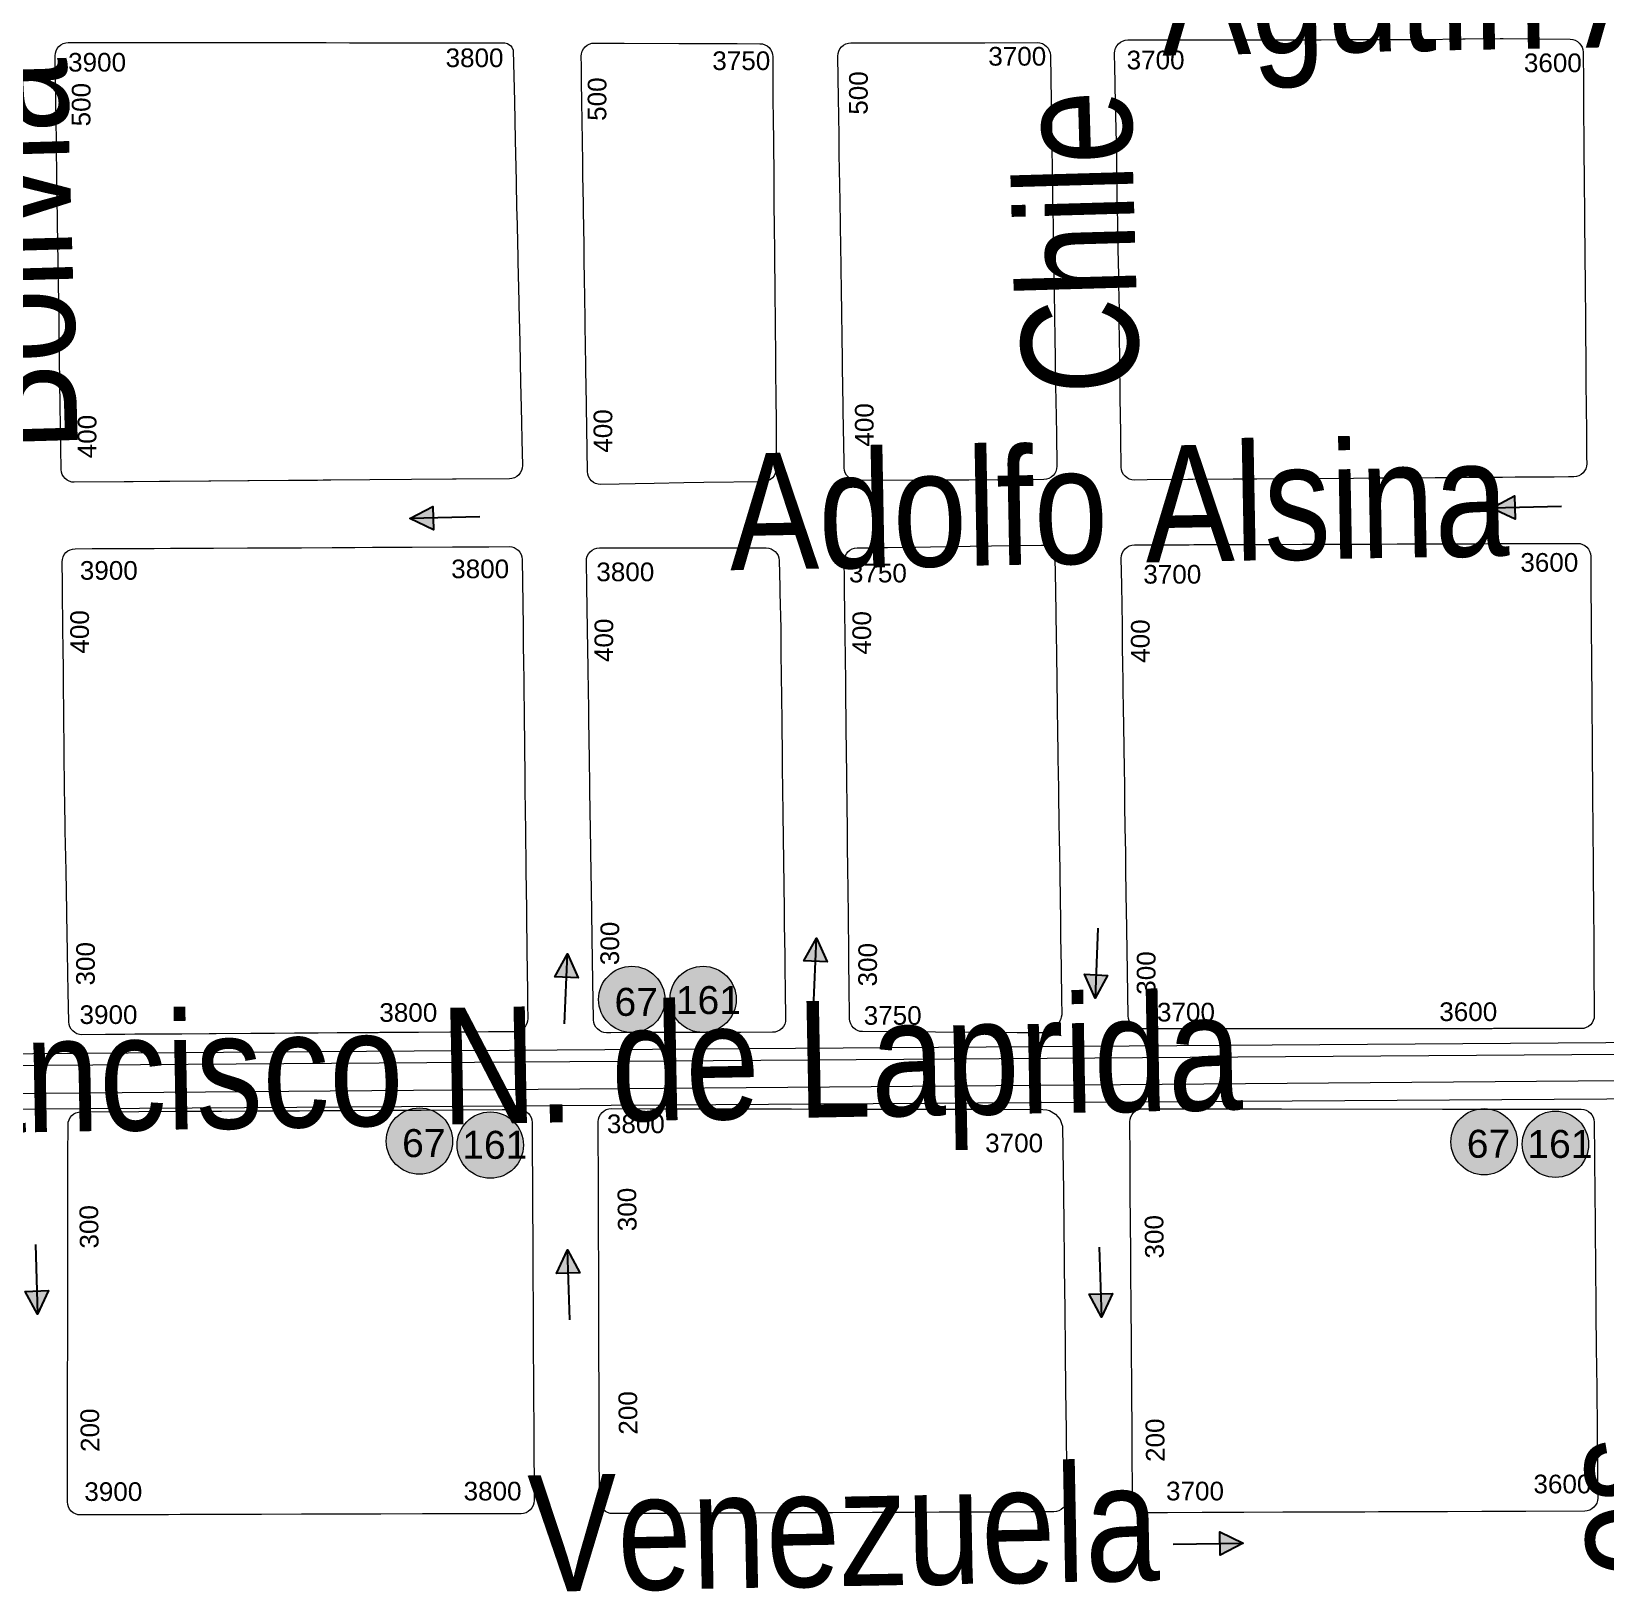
# Model space of a CAD drawing. Header units: millimetres. Extents: x 11558 to 23675, y 49449 to 61482.
# Drawn here: x 16625.3 to 16962.9, y 53559.5 to 53889.4 of the extents above; entities that cross this region are included whole.
import ezdxf

# ---------------------------------------------------------------- set-up
doc = ezdxf.new("R2010")
doc.units = ezdxf.units.MM
for name, color, linetype in [('0. plano base - nombres calles', 22, 'Continuous'), ('0. Plano Base - PLANO', 254, 'Continuous'), ('0. Plano base - sentido calles', 253, 'Continuous'), ('7. puesta en valor CC la lucila', 212, 'Continuous'), ('numeración', 7, 'Continuous')]:
    doc.layers.add(name, color=color, linetype=linetype)
for name, color, linetype, true_color in [('Linea 161 ida', 7, 'Continuous', 0xd16b6b), ('linea 161 vuelta', 7, 'Continuous', 0x9d070c), ('Linea 67 IDA', 7, 'Continuous', 0xcc9900), ('Linea 67 REGRESO', 7, 'Continuous', 0xe03800)]:
    doc.layers.add(name, color=color, linetype=linetype, true_color=true_color)
doc.layers.get('7. puesta en valor CC la lucila').off()
doc.styles.get("Standard").update_dxf_attribs({"font": 'arial.ttf'})

# ---------------------------------------------------------------- blocks, each defined once
blk = doc.blocks.new('MANZANAS')
at = {"layer": '0. Plano Base - PLANO', "color": 0, "linetype": 'Continuous', "lineweight": 5}
for points in [[(5637323.08, 6176660.11), (5637320.66, 6176658.83, -0.412403), (5637316.89, 6176659.98), (5637313.98, 6176665.4), (5637313.4, 6176666.48), (5637309.86, 6176673.08), (5637305.87, 6176680.52), (5637303.69, 6176684.57), (5637302.27, 6176687.22), (5637301.63, 6176688.41), (5637300.53, 6176690.64), (5637300.2, 6176691.09), (5637297.91, 6176695.37), (5637297.42, 6176696.28), (5637293.44, 6176703.62), (5637291.66, 6176706.9), (5637291.1, 6176707.93), (5637289.48, 6176710.92), (5637285.31, 6176718.67), (5637281.07, 6176726.41), (5637279.68, 6176728.96), (5637278.09, 6176731.89), (5637277.66, 6176732.69), (5637276.22, 6176735.35), (5637274.71, 6176738.11, -0.419088), (5637275.88, 6176741.93), (5637283.61, 6176745.96), (5637289.16, 6176748.86), (5637293.67, 6176751.21), (5637298.22, 6176753.58), (5637301.21, 6176755.14), (5637308.8, 6176759.1), (5637312.67, 6176761.12), (5637316.61, 6176763.17), (5637317.22, 6176763.49), (5637323.49, 6176766.76), (5637324.2, 6176767.13), (5637331.93, 6176771.2), (5637339.54, 6176775.25), (5637340.02, 6176775.5), (5637346.64, 6176779.02), (5637347.23, 6176779.33), (5637354.01, 6176782.77), (5637360.02, 6176785.82, -0.408662), (5637363.76, 6176784.63), (5637366.91, 6176778.69), (5637367.31, 6176777.94), (5637367.43, 6176777.72), (5637370.03, 6176772.81), (5637372.3, 6176768.54), (5637373.86, 6176765.59), (5637376.39, 6176760.81), (5637380.35, 6176753.35), (5637384.54, 6176745.47), (5637386.79, 6176741.25), (5637388.57, 6176737.9), (5637389.32, 6176736.49), (5637392.68, 6176730.15), (5637394, 6176727.66), (5637396.67, 6176722.64), (5637399.82, 6176716.72), (5637401.51, 6176713.52), (5637404.46, 6176707.96), (5637405.15, 6176706.67, -0.414829), (5637403.99, 6176702.88), (5637402.97, 6176702.34), (5637400.25, 6176700.9), (5637392.87, 6176697.01), (5637390.46, 6176695.73), (5637385.19, 6176692.95), (5637384.16, 6176692.4), (5637381.94, 6176691.23), (5637377.73, 6176689), (5637369.78, 6176684.8), (5637368.89, 6176684.33), (5637365.3, 6176682.43), (5637362.23, 6176680.81), (5637354.64, 6176676.8), (5637347.26, 6176672.9), (5637343.87, 6176671.1), (5637339.39, 6176668.74), (5637331.73, 6176664.68), (5637330.81, 6176664.19)], [(5637303.41, 6176649.97), (5637296.68, 6176646.43), (5637289.19, 6176642.48), (5637282.78, 6176639.1), (5637281.54, 6176638.45), (5637279, 6176637.11), (5637267.99, 6176631.31, -0.411429), (5637264.22, 6176632.46), (5637261.28, 6176637.92), (5637260.76, 6176638.89), (5637257.81, 6176644.35), (5637256.08, 6176647.57), (5637253.88, 6176651.65), (5637252.67, 6176653.88), (5637251.35, 6176656.33), (5637247.96, 6176662.63), (5637246.57, 6176665.21), (5637243.52, 6176670.87), (5637241.83, 6176674), (5637237.08, 6176682.8), (5637235.44, 6176685.85), (5637232.33, 6176691.61), (5637230.4, 6176695.19), (5637228.42, 6176698.87), (5637226.58, 6176702.28), (5637224.53, 6176706.08), (5637222.31, 6176710.2, -0.421145), (5637223.51, 6176714.02), (5637225.74, 6176715.16), (5637230.43, 6176717.64), (5637233.71, 6176719.35), (5637237.01, 6176721.06), (5637241.44, 6176723.38), (5637248.98, 6176727.3), (5637258.95, 6176732.49, -0.409895), (5637262.71, 6176731.34), (5637269.66, 6176718.44), (5637272.52, 6176713.15), (5637272.57, 6176713.06), (5637273.85, 6176710.7), (5637277.35, 6176704.2), (5637278.73, 6176701.65), (5637279.89, 6176699.5), (5637281.47, 6176696.58), (5637282.08, 6176695.45), (5637286.82, 6176686.65), (5637291.58, 6176677.84), (5637293.43, 6176674.4), (5637296.42, 6176668.87), (5637297.84, 6176666.23), (5637301.24, 6176659.93), (5637304.56, 6176653.78, -0.417132)], [(5637250.24, 6176621.84), (5637239.01, 6176615.77), (5637235.2, 6176613.71), (5637229.61, 6176610.68), (5637226.05, 6176608.75), (5637223.01, 6176607.11), (5637219.53, 6176605.22, -0.41479), (5637215.73, 6176606.36), (5637209.12, 6176618.63), (5637208.9, 6176619.05), (5637208.83, 6176619.18), (5637205.4, 6176625.56), (5637204.95, 6176626.39), (5637200.88, 6176633.94), (5637197.36, 6176640.48), (5637196.79, 6176641.53), (5637193.64, 6176647.38), (5637193.33, 6176647.96), (5637192.66, 6176649.2), (5637189.22, 6176655.59), (5637188.55, 6176656.84), (5637185.62, 6176662.27), (5637185.01, 6176663.41), (5637184.55, 6176664.26), (5637181.87, 6176669.24), (5637180.38, 6176672.01), (5637177.86, 6176676.68), (5637176.33, 6176679.53), (5637174.51, 6176682.91), (5637173.49, 6176684.8, -0.419796), (5637174.68, 6176688.62), (5637180.37, 6176691.54), (5637190.81, 6176696.91), (5637193.18, 6176698.13), (5637193.92, 6176698.51), (5637198.12, 6176700.67), (5637200.81, 6176702.05), (5637201.92, 6176702.62), (5637206.24, 6176704.85, -0.413806), (5637210, 6176703.64), (5637210.26, 6176703.15), (5637211.97, 6176699.83), (5637213.78, 6176696.42), (5637216.74, 6176690.87), (5637218, 6176688.5), (5637218.93, 6176686.74), (5637221.65, 6176681.63), (5637223.51, 6176678.13), (5637223.98, 6176677.25), (5637227.91, 6176669.85), (5637228.09, 6176669.53), (5637228.56, 6176668.64), (5637230.2, 6176665.56), (5637230.75, 6176664.53), (5637232.87, 6176660.53), (5637237.5, 6176651.84), (5637239.57, 6176647.94), (5637241.65, 6176644.03), (5637242.39, 6176642.63), (5637243.54, 6176640.47), (5637244.53, 6176638.62), (5637244.79, 6176638.13), (5637246.16, 6176635.55), (5637247.15, 6176633.68), (5637247.5, 6176633.04), (5637251.39, 6176625.6, -0.410094)], [(5637381.35, 6176557.72), (5637376.22, 6176555.06, -0.40997), (5637372.47, 6176556.22), (5637365.79, 6176568.62), (5637361.6, 6176576.4), (5637360.28, 6176578.84), (5637357.34, 6176584.31), (5637355.85, 6176587.07), (5637353.3, 6176591.82), (5637351.02, 6176596.04), (5637349.81, 6176598.3), (5637349.27, 6176599.3), (5637347.03, 6176603.47), (5637345.53, 6176606.25), (5637345.08, 6176607.08), (5637341.07, 6176614.53), (5637339.46, 6176617.52), (5637338.96, 6176618.45), (5637338.19, 6176619.87), (5637336.88, 6176622.3), (5637334.83, 6176626.12), (5637334.8, 6176626.17), (5637332.72, 6176630.04), (5637328.65, 6176637.6), (5637325.91, 6176642.68, -0.417522), (5637327.08, 6176646.49), (5637329.65, 6176647.84), (5637337.48, 6176651.94), (5637338.37, 6176652.41), (5637338.86, 6176652.66), (5637342.52, 6176654.58), (5637343.49, 6176655.09), (5637346.32, 6176656.57), (5637354.06, 6176660.63), (5637354.3, 6176660.75), (5637359.01, 6176663.22), (5637361.41, 6176664.47), (5637366.18, 6176666.98), (5637369.32, 6176668.62), (5637372.64, 6176670.34), (5637377.01, 6176672.65), (5637384.78, 6176676.72), (5637385.67, 6176677.18), (5637388.31, 6176678.57), (5637391.34, 6176680.16), (5637391.91, 6176680.45), (5637396.43, 6176682.82), (5637411.28, 6176690.6, -0.412932), (5637415.06, 6176689.43), (5637417.73, 6176684.37), (5637417.95, 6176683.96), (5637421.6, 6176677.07), (5637421.84, 6176676.63), (5637422.02, 6176676.28), (5637422.37, 6176675.62), (5637425.37, 6176669.96), (5637425.82, 6176669.1), (5637425.85, 6176669.05), (5637429.36, 6176662.42), (5637429.84, 6176661.52), (5637433.99, 6176653.68), (5637439.39, 6176643.49), (5637442.18, 6176638.21), (5637446.27, 6176630.49), (5637447.19, 6176628.76), (5637450.17, 6176623.14), (5637453.85, 6176616.18), (5637455.41, 6176613.23), (5637456.25, 6176611.66), (5637456.44, 6176611.3), (5637460.87, 6176602.93), (5637461.15, 6176602.39, -0.416463), (5637459.97, 6176598.59), (5637453.98, 6176595.48), (5637450.31, 6176593.57), (5637443.3, 6176589.93), (5637443.01, 6176589.77), (5637442.12, 6176589.31), (5637438.29, 6176587.32), (5637435.4, 6176585.82), (5637432.43, 6176584.27), (5637432.33, 6176584.22), (5637427.42, 6176581.67), (5637420.16, 6176577.9), (5637419.83, 6176577.73), (5637417.97, 6176576.76), (5637414.31, 6176574.86), (5637412.11, 6176573.71), (5637411.8, 6176573.55), (5637405.01, 6176570.02), (5637404.58, 6176569.8), (5637404.38, 6176569.69), (5637397.41, 6176566.07), (5637396.85, 6176565.78), (5637389.21, 6176561.81), (5637389.04, 6176561.72)], [(5637115.37, 6176554.74), (5637111.05, 6176562.76), (5637110.93, 6176562.99), (5637110.76, 6176563.3), (5637109.08, 6176566.43), (5637108.68, 6176567.17), (5637106.67, 6176570.91), (5637103.94, 6176575.97), (5637102.47, 6176578.71), (5637100.33, 6176582.76), (5637098.49, 6176586.12), (5637094.32, 6176593.87), (5637090.33, 6176601.28), (5637087.55, 6176606.45), (5637086.15, 6176609.04), (5637082.02, 6176616.72), (5637077.94, 6176624.32), (5637074.27, 6176631.13), (5637073.33, 6176632.89, -0.418619), (5637074.5, 6176636.7), (5637077.76, 6176638.39), (5637093.09, 6176646.34), (5637108.35, 6176654.26), (5637115.85, 6176658.15), (5637116.29, 6176658.38), (5637123, 6176661.86), (5637123.62, 6176662.18), (5637128.04, 6176664.47), (5637131.16, 6176666.09), (5637138.89, 6176670.1), (5637145.99, 6176673.78), (5637147.99, 6176674.83), (5637157.45, 6176679.73), (5637157.62, 6176679.78), (5637158.23, 6176679.95), (5637159.04, 6176679.85), (5637159.41, 6176679.67), (5637159.92, 6176679.2), (5637160.01, 6176679.12), (5637165.21, 6176669.65), (5637169.23, 6176662.31), (5637173.46, 6176654.58), (5637174.03, 6176653.54), (5637177.42, 6176647.35), (5637177.59, 6176647.04), (5637178.1, 6176646.12), (5637181.34, 6176640.2), (5637181.61, 6176639.69), (5637181.73, 6176639.48), (5637185.89, 6176631.88), (5637186.25, 6176631.24), (5637190.06, 6176624.28), (5637194.19, 6176616.72), (5637196.78, 6176612), (5637198.33, 6176609.18), (5637200.13, 6176605.89), (5637202.76, 6176601.09, -0.418324), (5637201.61, 6176597.27), (5637191.53, 6176591.93), (5637190.84, 6176591.56), (5637183.07, 6176587.44), (5637175.15, 6176583.25), (5637167.77, 6176579.35), (5637166.32, 6176578.57), (5637165.25, 6176578.01), (5637162.71, 6176576.67), (5637161.64, 6176576.1), (5637160.14, 6176575.3), (5637159.75, 6176575.1), (5637152.29, 6176571.15), (5637152.03, 6176571.01), (5637145, 6176567.29), (5637144.63, 6176567.09), (5637137.27, 6176563.19), (5637135.32, 6176562.16), (5637130.28, 6176559.49), (5637128.61, 6176558.61), (5637119.14, 6176553.59, -0.412292)], [(5637329.67, 6176530.12), (5637323.49, 6176526.96, -0.408635), (5637319.75, 6176528.14), (5637316.33, 6176534.53), (5637314.27, 6176538.39), (5637312.27, 6176542.13), (5637310.19, 6176546.03), (5637309.66, 6176547.01), (5637306.41, 6176553.1), (5637304.85, 6176556.01), (5637302.08, 6176561.2), (5637300.32, 6176564.48), (5637298.46, 6176567.96), (5637295.48, 6176573.55), (5637292.37, 6176579.36), (5637290.76, 6176582.38), (5637286.1, 6176591.1), (5637282.84, 6176597.19), (5637281.37, 6176599.96), (5637278.28, 6176605.74), (5637276.76, 6176608.58), (5637276.51, 6176609.05), (5637275.37, 6176611.18), (5637273.48, 6176614.72, -0.413175), (5637274.62, 6176618.51), (5637276.06, 6176619.28), (5637276.94, 6176619.76), (5637278.65, 6176620.68), (5637279.47, 6176621.12), (5637280.34, 6176621.59), (5637283.37, 6176623.22), (5637283.44, 6176623.26), (5637284.79, 6176623.99), (5637285.14, 6176624.18), (5637285.71, 6176624.48), (5637288.46, 6176625.96), (5637292.6, 6176628.2), (5637293.43, 6176628.65), (5637295.95, 6176630), (5637300.02, 6176632.19), (5637303.55, 6176634.1), (5637309.46, 6176637.28, -0.41421), (5637313.26, 6176636.15), (5637316.54, 6176630.05), (5637321.33, 6176621.16), (5637322.75, 6176618.53), (5637326.04, 6176612.43), (5637328.02, 6176608.71), (5637328.06, 6176608.63), (5637328.61, 6176607.61), (5637330.84, 6176603.51), (5637333.14, 6176599.26), (5637335.72, 6176594.47), (5637336.17, 6176593.63), (5637336.64, 6176592.75), (5637337.12, 6176591.87), (5637340.41, 6176585.75), (5637341.66, 6176583.45), (5637341.74, 6176583.29), (5637345.05, 6176577.16), (5637348.39, 6176570.94), (5637349.7, 6176568.52), (5637349.82, 6176568.3), (5637351.69, 6176564.82), (5637353.49, 6176561.48), (5637354.72, 6176559.2), (5637354.75, 6176559.16), (5637358.51, 6176552.16), (5637359.31, 6176550.68), (5637359.74, 6176549.89), (5637359.9, 6176549.34), (5637359.99, 6176548.76), (5637359.94, 6176547.6), (5637359.61, 6176546.49), (5637359.01, 6176545.49), (5637358.19, 6176544.68), (5637353.81, 6176542.44), (5637353.26, 6176542.17), (5637353, 6176542.03), (5637345.24, 6176538.07), (5637337.44, 6176534.08)], [(5637261.03, 6176608.38), (5637263.77, 6176603.42), (5637264.39, 6176602.29), (5637268, 6176595.68), (5637270.59, 6176590.83), (5637272.75, 6176586.79), (5637277.32, 6176578.22), (5637278.71, 6176575.63), (5637279.83, 6176573.53), (5637282.1, 6176569.27), (5637286.65, 6176560.75), (5637286.8, 6176560.48), (5637291.6, 6176551.49), (5637296.43, 6176542.5), (5637298.03, 6176539.53), (5637301.09, 6176533.84), (5637301.19, 6176533.67), (5637302.55, 6176531.12), (5637304.61, 6176527.31), (5637307.6, 6176521.75, -0.417667), (5637306.43, 6176517.94), (5637300.41, 6176514.8), (5637299.88, 6176514.52), (5637299.65, 6176514.4), (5637298.85, 6176513.98), (5637291.8, 6176510.3), (5637291.29, 6176510.03), (5637290.85, 6176509.8), (5637290.8, 6176509.77), (5637290.68, 6176509.71), (5637283.58, 6176506), (5637283.16, 6176505.78), (5637282.94, 6176505.66), (5637275.69, 6176501.87), (5637274.88, 6176501.45, -0.410498), (5637271.12, 6176502.6), (5637269.03, 6176506.47), (5637267.33, 6176509.63), (5637264.91, 6176514.1), (5637262.89, 6176517.85), (5637260.02, 6176523.16), (5637255.98, 6176530.66), (5637255.72, 6176531.14), (5637254.34, 6176533.71), (5637253.6, 6176535.07), (5637251.81, 6176538.4), (5637247.8, 6176545.83), (5637247.63, 6176546.14), (5637244.17, 6176552.56), (5637243.64, 6176553.55), (5637243.59, 6176553.64), (5637239.6, 6176561.04), (5637239.48, 6176561.25), (5637235.53, 6176568.58), (5637235.34, 6176568.95), (5637231.37, 6176576.3), (5637227.02, 6176584.42), (5637224.41, 6176589.2, -0.420266), (5637225.58, 6176593.03), (5637227.76, 6176594.17), (5637232.56, 6176596.66), (5637239.74, 6176600.39), (5637240.84, 6176600.96), (5637241.97, 6176601.55), (5637251.2, 6176606.34), (5637251.47, 6176606.49), (5637257.29, 6176609.51, -0.406875)], [(5637171.46, 6176450.34), (5637168.38, 6176456.01), (5637166.48, 6176459.5), (5637164.29, 6176463.53), (5637163.96, 6176464.13), (5637162.73, 6176466.41), (5637160.15, 6176471.15), (5637155.98, 6176478.83), (5637151.91, 6176486.32), (5637151.72, 6176486.67), (5637151.65, 6176486.8), (5637148.91, 6176491.88), (5637147.87, 6176493.8), (5637147.83, 6176493.88), (5637147.72, 6176494.09), (5637143.87, 6176501.31), (5637143.78, 6176501.48), (5637143.72, 6176501.59), (5637140.27, 6176508.05), (5637139.74, 6176509.05), (5637137.38, 6176513.47), (5637135.55, 6176516.91), (5637133.48, 6176520.78), (5637131.54, 6176524.42), (5637127.51, 6176531.98), (5637126.9, 6176533.13), (5637124.71, 6176537.22, -0.416798), (5637125.88, 6176541.02), (5637129.11, 6176542.72), (5637132.89, 6176544.7), (5637134.15, 6176545.36), (5637137.95, 6176547.36), (5637140.89, 6176548.9), (5637143.96, 6176550.52), (5637147.69, 6176552.48), (5637150.84, 6176554.13), (5637151.59, 6176554.53), (5637152.12, 6176554.81), (5637158.59, 6176558.22), (5637159.1, 6176558.48), (5637159.49, 6176558.69), (5637160.01, 6176558.96), (5637166.18, 6176562.21), (5637166.77, 6176562.52), (5637167.06, 6176562.67), (5637168.86, 6176563.61), (5637174.64, 6176566.66), (5637177.39, 6176568.11), (5637178.99, 6176568.95), (5637182.31, 6176570.7), (5637189.85, 6176574.66), (5637197.49, 6176578.68), (5637200.45, 6176580.24), (5637204.41, 6176582.32), (5637208.24, 6176584.34, -0.412108), (5637212.01, 6176583.18), (5637216.49, 6176574.81), (5637218.82, 6176570.47), (5637220.16, 6176567.95), (5637223.02, 6176562.61), (5637223.71, 6176561.49), (5637225.64, 6176557.79), (5637227.11, 6176554.98), (5637227.52, 6176554.2), (5637231.14, 6176547.44), (5637231.23, 6176547.28), (5637231.63, 6176546.53), (5637233.28, 6176543.44), (5637233.83, 6176542.41), (5637235.34, 6176539.59), (5637239.53, 6176531.76), (5637240.55, 6176529.86), (5637242.13, 6176526.91), (5637243.49, 6176524.36), (5637247.44, 6176516.97), (5637248.07, 6176515.8), (5637251.65, 6176509.13), (5637255.74, 6176501.48), (5637255.77, 6176501.43), (5637257.05, 6176499.04), (5637258.48, 6176496.35, -0.415814), (5637257.32, 6176492.55), (5637252.31, 6176489.91), (5637249.32, 6176488.33), (5637245.28, 6176486.19), (5637245.01, 6176486.05), (5637239.08, 6176482.92), (5637238.92, 6176482.84), (5637238.77, 6176482.76), (5637238.39, 6176482.56), (5637231.69, 6176479.02), (5637231.38, 6176478.85), (5637228.95, 6176477.57), (5637224.9, 6176475.43), (5637223.6, 6176474.74), (5637220.05, 6176472.87), (5637216.61, 6176471.05), (5637216.02, 6176470.74), (5637215.51, 6176470.47), (5637211.76, 6176468.49), (5637208.17, 6176466.6), (5637207.27, 6176466.12), (5637200.7, 6176462.65), (5637199.58, 6176462.06), (5637199.35, 6176461.94), (5637194.19, 6176459.21), (5637193.46, 6176458.82), (5637190.71, 6176457.37), (5637188.61, 6176456.27), (5637185.25, 6176454.49), (5637183.34, 6176453.48), (5637179.68, 6176451.54), (5637175.23, 6176449.2, -0.410755)], [(5637508.35, 6176507.08), (5637497.15, 6176501.21), (5637496.98, 6176501.12), (5637494.18, 6176499.65), (5637489.97, 6176497.44), (5637489.46, 6176497.18), (5637488.84, 6176496.85), (5637482.3, 6176493.42), (5637481.81, 6176493.17), (5637474.01, 6176489.08), (5637472.77, 6176488.43), (5637469.21, 6176486.57), (5637466.59, 6176485.19), (5637458.85, 6176481.14), (5637450.98, 6176477.01), (5637443.57, 6176473.13), (5637442.47, 6176472.55), (5637435.7, 6176469), (5637429.07, 6176465.53), (5637424.94, 6176463.36, -0.413208), (5637421.16, 6176464.54), (5637420.26, 6176466.24), (5637416.51, 6176473.35), (5637416.2, 6176473.93), (5637414.31, 6176477.51), (5637414.19, 6176477.74), (5637410.48, 6176484.76), (5637410.21, 6176485.27), (5637409.99, 6176485.68), (5637409.56, 6176486.5), (5637406.37, 6176492.52), (5637406.22, 6176492.82), (5637404.87, 6176495.38), (5637402.15, 6176500.52), (5637398.02, 6176508.33), (5637397.82, 6176508.71), (5637395.77, 6176512.58), (5637394, 6176515.94), (5637393.89, 6176516.14), (5637389.92, 6176523.65), (5637386, 6176531.08), (5637384.25, 6176534.39), (5637384.15, 6176534.57), (5637383.28, 6176536.22, -0.41669), (5637384.47, 6176540.02), (5637395.27, 6176545.61), (5637395.73, 6176545.85), (5637396.02, 6176546), (5637403.13, 6176549.68), (5637403.58, 6176549.92), (5637407.01, 6176551.69), (5637410.86, 6176553.68), (5637441.55, 6176569.58), (5637442.89, 6176570.27), (5637448.39, 6176573.12), (5637449.5, 6176573.69), (5637449.75, 6176573.82), (5637449.99, 6176573.95), (5637455.14, 6176576.62), (5637456.66, 6176577.4), (5637457.34, 6176577.75), (5637457.44, 6176577.8), (5637463.32, 6176580.85), (5637463.44, 6176580.91), (5637467.93, 6176583.24, -0.411109), (5637471.69, 6176582.06), (5637475.12, 6176575.6), (5637476.1, 6176573.77), (5637478.24, 6176569.74), (5637482.39, 6176561.93), (5637482.55, 6176561.62), (5637483.85, 6176559.17), (5637484.93, 6176557.15), (5637486.32, 6176554.54), (5637486.49, 6176554.21), (5637487.34, 6176552.6), (5637489.02, 6176549.45), (5637490.53, 6176546.61), (5637490.88, 6176545.94), (5637494.41, 6176539.31), (5637498.44, 6176531.73), (5637498.56, 6176531.5), (5637502.6, 6176523.9), (5637503.45, 6176522.29), (5637506.3, 6176516.94), (5637509.52, 6176510.87, -0.415857)], [(5637283.28, 6176487.46), (5637290.68, 6176491.29), (5637293.23, 6176492.61), (5637298.93, 6176495.56), (5637301.88, 6176497.08), (5637302.1, 6176497.2), (5637309.77, 6176501.16), (5637310.09, 6176501.33), (5637317.05, 6176504.93), (5637317.52, 6176505.18), (5637317.62, 6176505.23), (5637324.73, 6176508.9), (5637325.33, 6176509.22), (5637331.49, 6176512.4), (5637331.86, 6176512.59), (5637332.91, 6176513.14), (5637337.25, 6176515.38), (5637339.8, 6176516.7), (5637340.18, 6176516.9), (5637344.22, 6176518.99), (5637346.95, 6176520.4), (5637347.42, 6176520.64), (5637348.1, 6176521), (5637354.68, 6176524.4), (5637355.96, 6176525.06), (5637365.48, 6176529.99), (5637366.27, 6176530.32), (5637366.91, 6176530.42), (5637368.4, 6176530.34), (5637369.79, 6176529.76), (5637370.43, 6176529.18), (5637370.9, 6176528.76), (5637375.53, 6176520.1), (5637377.32, 6176516.75), (5637381.24, 6176509.4), (5637384, 6176504.23), (5637385.3, 6176501.81), (5637389.4, 6176494.13), (5637389.57, 6176493.81), (5637393.47, 6176486.48), (5637393.55, 6176486.33), (5637393.97, 6176485.5), (5637397.32, 6176479.3), (5637397.6, 6176478.78), (5637401.68, 6176471.14), (5637405.78, 6176463.46), (5637408.55, 6176458.28, -0.416376), (5637407.38, 6176454.48), (5637403.06, 6176452.21), (5637396.48, 6176448.76), (5637396.2, 6176448.61), (5637393.65, 6176447.27), (5637388.43, 6176444.54), (5637385.57, 6176443.03), (5637380.78, 6176440.52), (5637372.91, 6176436.39), (5637365.32, 6176432.41), (5637365.06, 6176432.27), (5637361.61, 6176430.46), (5637357.88, 6176428.5), (5637357.66, 6176428.39), (5637357.58, 6176428.34), (5637355.14, 6176427.07), (5637350.79, 6176424.78), (5637350.57, 6176424.66), (5637350.03, 6176424.38), (5637342.22, 6176420.28), (5637334.75, 6176416.36), (5637323.58, 6176410.51, -0.414419), (5637319.8, 6176411.69), (5637314.12, 6176422.54), (5637314.02, 6176422.71), (5637312.98, 6176424.7), (5637311.26, 6176427.99), (5637309.63, 6176431.09), (5637308.99, 6176432.31), (5637308.97, 6176432.37), (5637305.01, 6176439.92), (5637304.85, 6176440.22), (5637304.78, 6176440.35), (5637301.25, 6176447.1), (5637300.97, 6176447.64), (5637300.76, 6176448.03), (5637300.69, 6176448.17), (5637297.15, 6176454.93), (5637296.95, 6176455.31), (5637292.87, 6176463.11), (5637288.92, 6176470.63), (5637282.09, 6176483.68, -0.415696)], [(5637306.17, 6176401.43), (5637293.97, 6176395.05), (5637287.47, 6176391.65), (5637279.54, 6176387.5), (5637277.52, 6176386.45), (5637276.1, 6176385.7), (5637273.46, 6176384.32), (5637272.13, 6176383.63), (5637264.47, 6176379.62), (5637256.87, 6176375.64), (5637255.69, 6176375.03), (5637252.68, 6176373.45), (5637248.9, 6176371.47), (5637241.39, 6176367.55), (5637239.2, 6176366.4), (5637237.14, 6176365.33), (5637233.8, 6176363.58), (5637225.63, 6176359.3), (5637222.46, 6176357.64, -0.415449), (5637218.67, 6176358.84), (5637216.02, 6176363.96), (5637213.87, 6176368.11), (5637211.87, 6176371.97), (5637208.05, 6176379.35), (5637205.62, 6176384.05), (5637203.98, 6176387.21), (5637201.23, 6176392.52), (5637200.06, 6176394.79), (5637196.25, 6176402.15), (5637192.25, 6176409.87), (5637190.15, 6176413.93), (5637188.16, 6176417.78), (5637187.56, 6176418.95), (5637184.69, 6176424.47), (5637183.51, 6176426.76), (5637182.58, 6176428.56), (5637181.49, 6176430.67, -0.412338), (5637182.67, 6176434.44), (5637193.66, 6176440.21), (5637201.39, 6176444.28), (5637202.01, 6176444.6), (5637208.46, 6176448), (5637209.04, 6176448.3), (5637209.31, 6176448.44), (5637215.3, 6176451.59), (5637215.5, 6176451.7), (5637216.53, 6176452.24), (5637221.21, 6176454.7), (5637224.14, 6176456.24), (5637226.95, 6176457.72), (5637231.41, 6176460.07), (5637231.76, 6176460.25), (5637232.79, 6176460.8), (5637239.67, 6176464.41), (5637240.14, 6176464.66), (5637245.7, 6176467.58), (5637246.53, 6176468.02), (5637247.24, 6176468.39), (5637254.6, 6176472.26), (5637262.61, 6176476.48), (5637263, 6176476.68), (5637265.84, 6176478.16, -0.413026), (5637269.61, 6176476.98), (5637271.42, 6176473.54), (5637276.52, 6176463.83), (5637277.24, 6176462.48), (5637278.99, 6176459.14), (5637280.47, 6176456.33), (5637284.49, 6176448.69), (5637288.46, 6176441.13), (5637292.62, 6176433.22), (5637292.99, 6176432.51), (5637294.46, 6176429.72), (5637296.52, 6176425.81), (5637300.51, 6176418.21), (5637300.8, 6176417.67), (5637307.35, 6176405.21, -0.414868)]]:
    blk.add_lwpolyline(points, format="xyb", close=True, dxfattribs=at)
blk = doc.blocks.new('67 ida')
at = {"layer": 'Linea 67 IDA', "lineweight": 211, "true_color": 0xededed}
h = blk.add_hatch(color=7, dxfattribs=at)
h.dxf.hatch_style = 1
edge = h.paths.add_edge_path()
edge.add_arc((0, 0), 7.11, 0, 360)
at = {"layer": 'Linea 67 IDA', "lineweight": 9}
blk.add_circle((0, 0), 7.11, dxfattribs=at)
at = {"layer": 'Linea 67 IDA', "lineweight": 15, "insert": (-3.71, 2.48), "char_height": 6, "attachment_point": 1}
blk.add_mtext_dynamic_manual_height_columns('67', width=16.4579, gutter_width=12.5, heights=[0], dxfattribs=at)
blk = doc.blocks.new('67 vuelta')
at = {"layer": 'Linea 67 REGRESO', "lineweight": 211, "true_color": 0xededed}
h = blk.add_hatch(color=7, dxfattribs=at)
h.dxf.hatch_style = 1
edge = h.paths.add_edge_path()
edge.add_arc((0, 0), 7.11, 0, 360)
at = {"layer": 'Linea 67 REGRESO', "lineweight": 15}
blk.add_circle((0, 0), 7.11, dxfattribs=at)
at = {"layer": 'Linea 67 REGRESO', "lineweight": 15, "insert": (-3.72, 2.57), "char_height": 6, "attachment_point": 1}
blk.add_mtext_dynamic_manual_height_columns('67', width=16.4579, gutter_width=12.5, heights=[0], dxfattribs=at)
blk = doc.blocks.new('161 ida')
at = {"layer": 'Linea 161 ida', "lineweight": 211, "true_color": 0xededed}
h = blk.add_hatch(color=7, dxfattribs=at)
h.dxf.hatch_style = 1
edge = h.paths.add_edge_path()
edge.add_arc((0, 0), 7.11, 0, 360)
at = {"layer": 'Linea 161 ida', "lineweight": 9}
blk.add_circle((0, 0), 7.11, dxfattribs=at)
at = {"layer": 'Linea 161 ida', "lineweight": 15, "insert": (-5.85, 2.85), "char_height": 6, "attachment_point": 1}
blk.add_mtext_dynamic_manual_height_columns('161', width=16.4579, gutter_width=12.5, heights=[0], dxfattribs=at)
blk = doc.blocks.new('161vuelta')
at = {"layer": 'linea 161 vuelta', "lineweight": 211, "true_color": 0xededed}
h = blk.add_hatch(color=7, dxfattribs=at)
h.dxf.hatch_style = 1
edge = h.paths.add_edge_path()
edge.add_arc((0, 0), 7.11, 0, 360)
at = {"layer": 'linea 161 vuelta', "lineweight": 9}
blk.add_circle((0, 0), 7.11, dxfattribs=at)
at = {"layer": 'linea 161 vuelta', "lineweight": 9, "insert": (-6.03, 3.07), "char_height": 6, "attachment_point": 1}
blk.add_mtext_dynamic_manual_height_columns('161', width=16.4579, gutter_width=12.5, heights=[0], dxfattribs=at)

msp = doc.modelspace()

# ---------------------------------------------------------------- hatches: boundary and pattern name
at = {"layer": '0. Plano base - sentido calles', "linetype": 'Continuous', "lineweight": 25, "ltscale": 2, "true_color": 0x1a1a1a}
h = msp.add_hatch(color=250, dxfattribs=at)
h.dxf.hatch_style = 1
h.paths.add_polyline_path([(16706.49, 53784.95), (16711.55, 53782.56), (16711.49, 53785.06)])
h.paths.add_polyline_path([(16706.49, 53784.95), (16711.49, 53785.06), (16711.43, 53787.56)])
h = msp.add_hatch(color=250, dxfattribs=at)
h.dxf.hatch_style = 1
h.paths.add_polyline_path([(16938.48, 53787.21), (16943.53, 53784.83), (16943.48, 53787.32)])
h.paths.add_polyline_path([(16938.48, 53787.21), (16943.48, 53787.32), (16943.42, 53789.82)])
h = msp.add_hatch(color=250, dxfattribs=at)
h.dxf.hatch_style = 1
h.paths.add_polyline_path([(16793.66, 53694.94), (16790.95, 53690.05), (16793.45, 53689.95)])
h.paths.add_polyline_path([(16793.66, 53694.94), (16793.45, 53689.95), (16795.94, 53689.84)])
h = msp.add_hatch(color=250, dxfattribs=at)
h.dxf.hatch_style = 1
h.paths.add_polyline_path([(16740.28, 53691.55), (16737.57, 53686.66), (16740.07, 53686.55)])
h.paths.add_polyline_path([(16740.28, 53691.55), (16740.07, 53686.55), (16742.57, 53686.45)])
h = msp.add_hatch(color=250, dxfattribs=at)
h.dxf.hatch_style = 1
h.paths.add_polyline_path([(16853.42, 53682.08), (16856.13, 53686.97), (16853.63, 53687.08)])
h.paths.add_polyline_path([(16853.42, 53682.08), (16853.63, 53687.08), (16851.13, 53687.19)])
h = msp.add_hatch(color=250, dxfattribs=at)
h.dxf.hatch_style = 1
h.paths.add_polyline_path([(16740.26, 53628.08), (16737.92, 53623), (16740.42, 53623.08)])
h.paths.add_polyline_path([(16740.26, 53628.08), (16740.42, 53623.08), (16742.92, 53623.16)])
h = msp.add_hatch(color=250, dxfattribs=at)
h.dxf.hatch_style = 1
h.paths.add_polyline_path([(16626.65, 53614.27), (16628.99, 53619.34), (16626.49, 53619.26)])
h.paths.add_polyline_path([(16626.65, 53614.27), (16626.49, 53619.26), (16623.99, 53619.18)])
h = msp.add_hatch(color=250, dxfattribs=at)
h.dxf.hatch_style = 1
h.paths.add_polyline_path([(16854.8, 53613.63), (16857.14, 53618.71), (16854.64, 53618.63)])
h.paths.add_polyline_path([(16854.8, 53613.63), (16854.64, 53618.63), (16852.14, 53618.55)])
h = msp.add_hatch(color=250, dxfattribs=at)
h.dxf.hatch_style = 1
h.paths.add_polyline_path([(16885.21, 53565.2), (16880.17, 53567.62), (16880.21, 53565.12)])
h.paths.add_polyline_path([(16885.21, 53565.2), (16880.21, 53565.12), (16880.25, 53562.62)])

# ---------------------------------------------------------------- linework, layer by layer
at = {"layer": '0. Plano base - sentido calles', "color": 250, "linetype": 'Continuous', "lineweight": 25, "ltscale": 2, "true_color": 0x1a1a1a}
for points in [[(16721.48, 53785.3), (16706.49, 53784.95), (16711.43, 53787.56), (16711.55, 53782.56), (16706.49, 53784.95)], [(16953.47, 53787.56), (16938.48, 53787.21), (16943.42, 53789.82), (16943.53, 53784.83), (16938.48, 53787.21)], [(16854.05, 53697.07), (16853.42, 53682.08), (16851.13, 53687.19), (16856.13, 53686.97), (16853.42, 53682.08)], [(16793.02, 53679.96), (16793.66, 53694.94), (16795.94, 53689.84), (16790.95, 53690.05), (16793.66, 53694.94)], [(16739.65, 53676.56), (16740.28, 53691.55), (16742.57, 53686.45), (16737.57, 53686.66), (16740.28, 53691.55)], [(16626.17, 53629.26), (16626.65, 53614.27), (16623.99, 53619.18), (16628.99, 53619.34), (16626.65, 53614.27)], [(16854.31, 53628.63), (16854.8, 53613.63), (16852.14, 53618.55), (16857.14, 53618.71), (16854.8, 53613.63)], [(16740.75, 53613.09), (16740.26, 53628.08), (16742.92, 53623.16), (16737.92, 53623), (16740.26, 53628.08)], [(16870.21, 53564.95), (16885.21, 53565.2), (16880.25, 53562.62), (16880.17, 53567.62), (16885.21, 53565.2)]]:
    msp.add_lwpolyline(points, dxfattribs=at)
at = {"layer": 'Linea 161 ida', "lineweight": 15}
msp.add_lwpolyline([(15038.53, 53630.5), (15295.58, 53649.16), (15371.25, 53654.67), (15484.23, 53659.53), (15810.17, 53662.07), (16225.4, 53664.88), (16529.57, 53667.04), (16965.89, 53670.07), (17201.7, 53671.86), (17517.89, 53678), (17563.08, 53658.66), (17581.23, 53686.03), (17603.13, 53700.55), (17634.67, 53705.92), (17684.92, 53701.24), (17730.71, 53684.71), (17931.54, 53691), (18114.3, 53694.88), (18298.16, 53701.83), (18520.75, 53709.01), (18726.26, 53714.34), (19024.98, 53724), (19387.6, 53734.8), (19584.12, 53739.87)], dxfattribs=at)
at = {"layer": 'linea 161 vuelta', "lineweight": 15}
msp.add_lwpolyline([(15038.75, 53623.07), (15295.8, 53641.74), (15371.42, 53647.24), (15484.3, 53652.1), (15810.19, 53654.64), (16225.53, 53658.24), (16529.77, 53660.88), (16966.01, 53664.43), (17201.71, 53664.96), (17517.3, 53670.55), (17564.2, 53650.49), (17583.4, 53679.44), (17604.26, 53693.26), (17634.79, 53698.47), (17684.26, 53693.86), (17730.22, 53677.26), (17931.84, 53682.37), (18114.38, 53687.45), (18298.11, 53692.27), (18521.07, 53699.63), (18726.15, 53705.18), (19024.76, 53715.48), (19386.98, 53724.26), (19578.21, 53730.44)], dxfattribs=at)
at = {"layer": 'Linea 67 IDA', "lineweight": 15}
msp.add_lwpolyline([(17239.07, 53674.45), (15848.48, 53664.71), (15849.34, 53987.58), (15871.19, 54250.82), (15769.61, 54247.76), (15766.63, 54247.66)], dxfattribs=at)
at = {"layer": 'Linea 67 REGRESO', "lineweight": 15}
msp.add_lwpolyline([(15766.63, 54247.66), (15771.31, 54110.87), (15775.95, 54019.29), (15773.96, 53882.24), (15775.22, 53651.05), (16201.26, 53655.21), (16569.81, 53657.95), (16985.61, 53660.59), (17209.87, 53661.8), (17209.94, 53657.87), (17090.5, 53486.53), (16985.42, 53372.69)], dxfattribs=at)

# ---------------------------------------------------------------- block references
at = {"layer": '0. Plano Base - PLANO', "color": 28, "lineweight": 5, "true_color": 0x0d0d0d, "rotation": 332.5463477508169}
msp.add_blockref('MANZANAS', (-7833237.48, -2828296.13), dxfattribs=at)
at = {"layer": '7. puesta en valor CC la lucila', "color": 250, "lineweight": 30, "rotation": 332.5463477508169}
msp.add_blockref('MANZANAS', (-7833237.48, -2828296.13), dxfattribs=at)
at = {"layer": 'Linea 161 ida', "lineweight": 15}
msp.add_blockref('161 ida', (16769.36, 53681.82), dxfattribs=at)
at = {"layer": 'linea 161 vuelta', "lineweight": 15}
for p in [(16723.73, 53650.55), (16952.17, 53650.74)]:
    msp.add_blockref('161vuelta', p, dxfattribs=at)
at = {"layer": 'Linea 67 IDA', "lineweight": 15}
msp.add_blockref('67 ida', (16754.07, 53681.8), dxfattribs=at)
at = {"layer": 'Linea 67 REGRESO', "lineweight": 15}
for p in [(16708.53, 53651.42), (16936.87, 53651.28)]:
    msp.add_blockref('67 vuelta', p, dxfattribs=at)

# ---------------------------------------------------------------- texts
at = {"layer": '0. plano base - nombres calles', "color": 250, "lineweight": 15, "true_color": 0x1a1a1a, "char_height": 25, "attachment_point": 1}
for s, width, insert, rotation in [('{\\fArial Narrow|b0|i0|c0|p34;Agutín Alvarez}', 329.255, (16867.4, 53909.24), 1.0744), ('{\\fArial Narrow|b0|i0|c0|p34;Bolivia}', 329.255, (16610.32, 53798.75), 91.6409), ('{\\fArial Narrow|b0|i0|c0|p34;Chile}', 329.255, (16837.96, 53811.21), 91.6409), ('{\\fArial Narrow|b0|i0|c0|p34;Adolfo Alsina}', 329.255, (16774.74, 53798.86), 1.0744), ('{\\fArial Narrow|b0|i0|c0|p34;Francisco N. de Laprida}', 412.6627, (16580.72, 53677.48), 1.0744), ('{\\fArial Narrow|b0|i0|c0|p34;Estados Unidos}', 329.255, (16955.24, 53387.36), 90.7382), ('{\\fArial Narrow|b0|i0|c0|p34;Venezuela}', 329.255, (16731.61, 53579.68), 1.0744)]:
    msp.add_mtext_dynamic_manual_height_columns(s, width=width, gutter_width=12.5, heights=[0], dxfattribs=dict(at, insert=insert, rotation=rotation))
at = {"layer": 'numeración', "color": 251, "true_color": 0x606162, "char_height": 4, "attachment_point": 1}
for s, insert in [('3800', (16714.13, 53885.79)), ('3750', (16771.34, 53885.16)), ('3700', (16830.53, 53886.11)), ('3700', (16860.2, 53885.31)), ('3900', (16633.18, 53884.83)), ('3600', (16945.4, 53884.71)), ('3600', (16944.64, 53777.55)), ('3900', (16635.69, 53775.83)), ('3800', (16715.34, 53776.16)), ('3800', (16746.47, 53775.51)), ('3750', (16800.64, 53775.26)), ('3700', (16863.78, 53775)), ('3900', (16635.63, 53680.54)), ('3800', (16699.93, 53681)), ('3750', (16803.81, 53680.37)), ('3700', (16866.71, 53681.08)), ('3600', (16927.26, 53681.17)), ('3800', (16748.73, 53657.12)), ('3700', (16829.86, 53653.01)), ('3900', (16636.66, 53578.23)), ('3800', (16718, 53578.34)), ('3700', (16868.65, 53578.35)), ('3600', (16947.45, 53579.86))]:
    msp.add_mtext_dynamic_manual_height_columns(s, width=16.0314, gutter_width=12.5, heights=[0], dxfattribs=dict(at, insert=insert))
for s, insert, rotation in [('500', (16744.6, 53870.27), 89.7885), ('500', (16800.65, 53871.58), 89.7885), ('500', (16633.96, 53869.08), 89.7885), ('400', (16745.86, 53799.08), 89.7885), ('400', (16801.91, 53800.39), 89.7885), ('400', (16635.22, 53797.89), 89.7885), ('400', (16633.62, 53755.99), 89.7885), ('400', (16801.37, 53755.79), 89.7885), ('400', (16746.06, 53754.18), 89.7885), ('400', (16861.11, 53754.01), 89.7885), ('300', (16747.33, 53689.16), 89.7885), ('300', (16634.89, 53684.8), 89.7885), ('300', (16802.64, 53684.6), 89.7885), ('300', (16862.37, 53682.82), 89.7885), ('300', (16751.12, 53632.06), 90.774), ('300', (16635.72, 53628.34), 90.774), ('300', (16864.18, 53626.2), 90.774), ('200', (16751.31, 53588.43), 90.774), ('200', (16635.92, 53584.71), 90.774), ('200', (16864.37, 53582.57), 90.774)]:
    msp.add_mtext_dynamic_manual_height_columns(s, width=16.0314, gutter_width=12.5, heights=[0], dxfattribs=dict(at, insert=insert, rotation=rotation))

doc.saveas('drawing.dxf')
